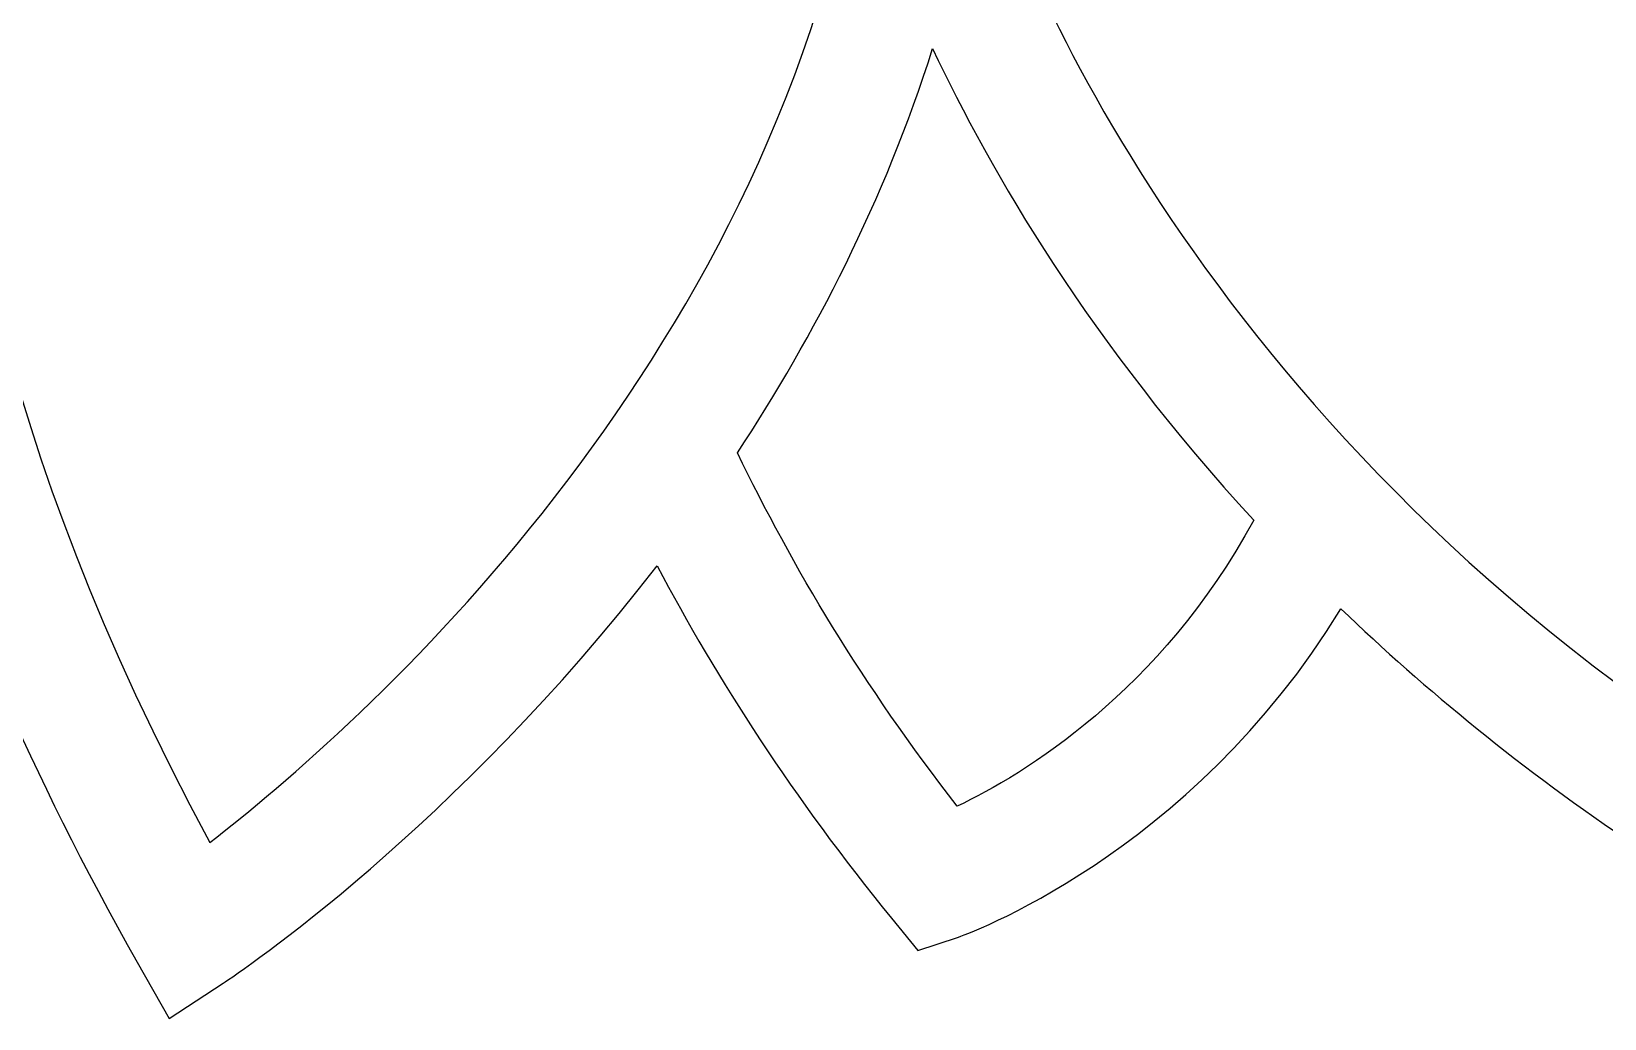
# Model space of a CAD drawing. Extents: x 28 to 619, y 185 to 708.
# Drawn here: x 378.9 to 482.2, y 359.5 to 424.4 of the extents above; entities that cross this region are included whole.
import ezdxf

# ---------------------------------------------------------------- set-up
doc = ezdxf.new("R2010")
doc.units = 0
doc.layers.add('Layer_1', color=7, linetype='CONTINUOUS')

msp = doc.modelspace()

# ---------------------------------------------------------------- linework, layer by layer
at = {"layer": 'Layer_1', "color": 5}
msp.add_line((439.706579, 373.469779), (439.706579, 373.469779), dxfattribs=at)
at = {"layer": 'Layer_1', "color": 1}
for p, q in [((435.376698, 366.107013), (437.112647, 363.979989)), ((437.112647, 363.979989), (439.718546, 364.841972)), ((385.800752, 363.213784), (387.895829, 359.506459)), ((387.895829, 359.506459), (391.459505, 361.840996))]:
    msp.add_line(p, q, dxfattribs=at)
at = {"layer": 'Layer_1', "color": 5}
for points in [[(382.807983, 456.930702), (378.430237, 451.319836), (361.82493, 424.538494), (390.569659, 371.075617)], [(390.569659, 371.075617), (400.25101, 378.554117), (427.08007, 402.066595), (433.301518, 437.104591)], [(441.302969, 436.837253), (442.703695, 432.267946), (452.815971, 402.752971), (486.014251, 379.379673)], [(425.252399, 396.691433), (430.312559, 404.385426), (434.901831, 413.252673), (438.08637, 423.26524)], [(438.08637, 423.26524), (441.909437, 415.144245), (448.482054, 403.882602), (459.19298, 392.269781)], [(439.706579, 373.469779), (433.525038, 381.39124), (428.859961, 389.244861), (425.252399, 396.691433)], [(459.19298, 392.269781), (453.059331, 380.984194), (444.06838, 375.53295), (439.706579, 373.469779)]]:
    msp.add_open_spline(points, degree=3, dxfattribs=at)
at = {"layer": 'Layer_1', "color": 1}
for points in [[(370.939523, 397.062563), (373.996356, 386.982156), (378.721321, 375.732484), (385.800752, 363.213784)], [(391.459505, 361.840996), (392.46114, 362.495464), (406.743729, 372.07305), (419.968776, 389.276786)], [(419.968776, 389.276786), (423.923527, 381.798289), (428.959727, 373.972603), (435.376698, 366.107013)], [(439.718546, 364.841972), (439.977936, 364.925778), (455.00277, 370.165513), (464.923558, 386.447407)], [(464.923558, 386.447407), (470.44264, 381.14781), (476.831699, 375.872159), (484.298227, 370.883833)]]:
    msp.add_open_spline(points, degree=3, dxfattribs=at)

doc.saveas('drawing.dxf')
